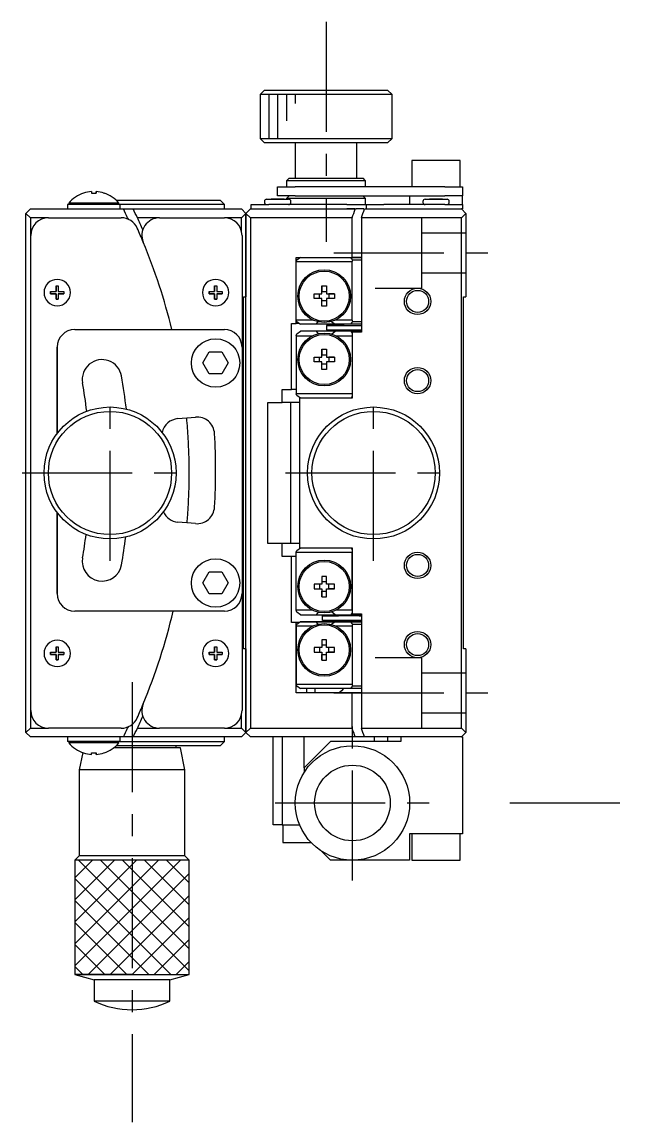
# Model space of a CAD drawing. Extents: x -45 to 398, y -17 to 264.
# Drawn here: x 223 to 291.3, y 78.6 to 203.6 of the extents above; entities that cross this region are included whole.
import ezdxf

# ---------------------------------------------------------------- set-up
doc = ezdxf.new("R2010")
doc.units = 0
doc.header["$LTSCALE"] = 10
doc.linetypes.add('CENTER', pattern=[2, 1.25, -0.25, 0.25, -0.25])
doc.linetypes.add('DASHED', pattern=[3.5, 2, -1.5])
doc.layers.get('0').update_dxf_attribs({"linetype": 'CONTINUOUS'})
doc.layers.add('CENTER', color=1, linetype='CENTER')

msp = doc.modelspace()

# ---------------------------------------------------------------- linework, layer by layer
at = {"color": 7, "linetype": 'CONTINUOUS'}
for p, q in [((250.591436, 195.893481), (250.091436, 195.393481)), ((265.091436, 195.393481), (250.091436, 195.393481)), ((250.091436, 195.393481), (250.091436, 190.393481)), ((250.591436, 195.893481), (264.591436, 195.893481)), ((265.091436, 195.393481), (264.591436, 195.893481)), ((265.091436, 190.393481), (265.091436, 195.393481)), ((250.091436, 190.393481), (265.091436, 190.393481)), ((250.091436, 190.393481), (250.591436, 189.893481)), ((264.591436, 189.893481), (265.091436, 190.393481)), ((264.591436, 189.893481), (250.591436, 189.893481)), ((254.091436, 189.893481), (254.091436, 185.893481)), ((261.091436, 185.893481), (261.091436, 189.893481)), ((272.841436, 187.893481), (267.341436, 187.893481)), ((267.341436, 187.893481), (267.341436, 184.893481)), ((272.841436, 184.893481), (272.841436, 187.893481)), ((253.391436, 185.893481), (253.091436, 185.593481)), ((262.091436, 185.593481), (253.091436, 185.593481)), ((253.091436, 185.593481), (253.091436, 184.893481)), ((253.391436, 185.893481), (261.791436, 185.893481)), ((262.091436, 185.593481), (261.791436, 185.893481)), ((262.091436, 184.893481), (262.091436, 185.593481)), ((230.042282, 184.20722), (230.046328, 184.198923)), ((230.042282, 184.20722), (230.046328, 184.198923)), ((230.941436, 184.375165), (230.941436, 184.198923)), ((230.941436, 184.198923), (231.461436, 184.198923)), ((231.461436, 184.198923), (231.461436, 184.375165)), ((231.461436, 184.375165), (231.461436, 184.198923)), ((232.356544, 184.198923), (232.36059, 184.20722)), ((232.356544, 184.198923), (232.36059, 184.20722)), ((252.091436, 183.893481), (252.091436, 184.893481)), ((252.091436, 184.893481), (254.091436, 184.893481)), ((254.091436, 183.893481), (252.091436, 183.893481)), ((253.391436, 183.893481), (253.091436, 183.593481)), ((271.091436, 184.893481), (254.091436, 184.893481)), ((254.091436, 183.893481), (271.091436, 183.893481)), ((262.091436, 183.593481), (261.791436, 183.893481)), ((267.091436, 183.893481), (267.091436, 182.893481)), ((271.091436, 184.893481), (273.091436, 184.893481)), ((273.091436, 183.893481), (271.091436, 183.893481)), ((273.091436, 184.893481), (273.091436, 183.893481)), ((273.091436, 182.893481), (273.091436, 183.893481)), ((234.201436, 182.893481), (228.201436, 182.893481)), ((228.351436, 182.893481), (228.201436, 182.893481)), ((228.201436, 182.893481), (228.201436, 182.393481)), ((228.351436, 183.053036), (228.351436, 182.893481)), ((234.051436, 183.053036), (228.351436, 183.053036)), ((233.731258, 183.393481), (245.541436, 183.393481)), ((234.051436, 182.893481), (234.051436, 183.053036)), ((234.201436, 182.893481), (234.051436, 182.893481)), ((234.201436, 182.393481), (234.201436, 182.893481)), ((246.041436, 182.893481), (234.201436, 182.893481)), ((246.041436, 182.893481), (245.541436, 183.393481)), ((246.041436, 182.393481), (246.041436, 182.893481)), ((249.091436, 182.393481), (249.091436, 182.893481)), ((249.091436, 182.893481), (251.091436, 182.893481)), ((250.591436, 183.243481), (250.591436, 183.143481)), ((250.841436, 183.493481), (253.341436, 183.493481)), ((250.841436, 183.493481), (251.966436, 183.493481)), ((251.291436, 182.893481), (251.091436, 182.893481)), ((252.891436, 182.893481), (251.291436, 182.893481)), ((251.341436, 183.493481), (251.966436, 183.493481)), ((251.966436, 183.493481), (251.341436, 183.493481)), ((251.966436, 183.493481), (252.091436, 183.493481)), ((251.966436, 183.493481), (252.216436, 183.493481)), ((252.216436, 183.493481), (251.966436, 183.493481)), ((252.091436, 183.493481), (252.216436, 183.493481)), ((252.216436, 183.493481), (253.341436, 183.493481)), ((252.841436, 183.493481), (252.216436, 183.493481)), ((252.216436, 183.493481), (252.841436, 183.493481)), ((259.969963, 182.893481), (252.891436, 182.893481)), ((262.091436, 183.593481), (253.091436, 183.593481)), ((253.091436, 183.593481), (253.091436, 183.493481)), ((253.591436, 183.143481), (253.591436, 183.243481)), ((259.969963, 182.893481), (261.878881, 182.893481)), ((261.878881, 182.893481), (262.152189, 182.893481)), ((262.091436, 182.893481), (262.091436, 183.593481)), ((262.152189, 182.893481), (264.152189, 182.893481)), ((262.152189, 182.893481), (262.152189, 182.393481)), ((269.291436, 182.893481), (264.152189, 182.893481)), ((268.591436, 183.243481), (268.591436, 183.143481)), ((268.841436, 183.493481), (271.341436, 183.493481)), ((268.841436, 183.493481), (269.966436, 183.493481)), ((270.891436, 182.893481), (269.291436, 182.893481)), ((269.341436, 183.493481), (269.966436, 183.493481)), ((269.966436, 183.493481), (269.341436, 183.493481)), ((269.966436, 183.493481), (270.091436, 183.493481)), ((269.966436, 183.493481), (270.216436, 183.493481)), ((270.216436, 183.493481), (269.966436, 183.493481)), ((270.091436, 183.493481), (270.216436, 183.493481)), ((270.216436, 183.493481), (271.341436, 183.493481)), ((270.841436, 183.493481), (270.216436, 183.493481)), ((270.216436, 183.493481), (270.841436, 183.493481)), ((271.091436, 182.893481), (270.891436, 182.893481)), ((271.091436, 182.893481), (273.091436, 182.893481)), ((271.591436, 183.143481), (271.591436, 183.243481)), ((273.091436, 182.893481), (273.091436, 182.393481)), ((223.491436, 181.893481), (223.991436, 182.393481)), ((223.491436, 122.893481), (223.491436, 181.893481)), ((223.991436, 181.393481), (223.491436, 181.893481)), ((223.991436, 182.393481), (234.566021, 182.393481)), ((223.991436, 181.393481), (223.991436, 123.393481)), ((226.041436, 181.393481), (223.991436, 181.393481)), ((226.041436, 181.393481), (234.313551, 181.393481)), ((234.566021, 182.393481), (235.678382, 182.393481)), ((235.678382, 182.393481), (247.991436, 182.393481)), ((238.666316, 181.393481), (236.151339, 181.393481)), ((238.666316, 181.393481), (246.041436, 181.393481)), ((247.991436, 181.393481), (246.041436, 181.393481)), ((247.991436, 182.393481), (248.491436, 181.893481)), ((248.491436, 181.893481), (247.991436, 181.393481)), ((247.991436, 179.83789), (247.991436, 181.393481)), ((248.491436, 181.893481), (248.991436, 182.393481)), ((248.491436, 181.893481), (248.491436, 172.393481)), ((248.491436, 172.393481), (248.491436, 181.893481)), ((248.991436, 181.393481), (248.491436, 181.893481)), ((248.991436, 182.393481), (251.091436, 182.393481)), ((248.991436, 181.393481), (248.991436, 123.393481)), ((260.562696, 181.393481), (248.991436, 181.393481)), ((251.091436, 182.393481), (259.969963, 182.393481)), ((251.091436, 182.393481), (259.969963, 182.393481)), ((260.901229, 182.393481), (259.969963, 182.393481)), ((259.969963, 182.393481), (260.901229, 182.393481)), ((260.562696, 176.893481), (260.562696, 181.393481)), ((260.901229, 182.393481), (260.994507, 182.393481)), ((261.878881, 182.393481), (260.994507, 182.393481)), ((261.61984, 181.393481), (261.61984, 168.393481)), ((272.991436, 181.393481), (261.61984, 181.393481)), ((261.954324, 182.393481), (264.152189, 182.393481)), ((264.152189, 182.393481), (271.091436, 182.393481)), ((264.152189, 182.393481), (271.091436, 182.393481)), ((271.091436, 182.393481), (272.991436, 182.393481)), ((272.991436, 182.393481), (273.491436, 181.893481)), ((273.091436, 182.393481), (272.991436, 182.393481)), ((273.491436, 181.893481), (272.991436, 181.393481)), ((272.991436, 123.393481), (272.991436, 181.393481)), ((273.491436, 181.893481), (273.491436, 172.393481)), ((224.041436, 125.393481), (224.041436, 179.393481)), ((248.041436, 179.393481), (248.041436, 166.693481)), ((254.189203, 176.893481), (260.562696, 176.893481)), ((254.189203, 176.393481), (254.189203, 176.893481)), ((260.562696, 176.393481), (254.189203, 176.393481)), ((254.189203, 169.793481), (254.189203, 176.393481)), ((254.189203, 169.793481), (254.189203, 176.393481)), ((254.692854, 176.893481), (254.263364, 176.593481)), ((260.631427, 176.593481), (260.416778, 176.893481)), ((260.562696, 176.893481), (261.61984, 176.893481)), ((261.61984, 176.893481), (260.562696, 176.893481)), ((260.562696, 169.793481), (260.562696, 176.393481)), ((261.61984, 176.593481), (260.631427, 176.593481)), ((226.291436, 173.018481), (226.916436, 173.018481)), ((226.291436, 172.768481), (226.291436, 173.018481)), ((226.291436, 173.018481), (226.291436, 172.768481)), ((226.916436, 172.768481), (226.291436, 172.768481)), ((226.291436, 172.768481), (226.916436, 172.768481)), ((226.916436, 173.643481), (227.166436, 173.643481)), ((226.916436, 173.018481), (226.916436, 173.643481)), ((226.916436, 173.643481), (226.916436, 173.018481)), ((226.916436, 172.143481), (226.916436, 172.768481)), ((226.916436, 172.768481), (226.916436, 172.143481)), ((227.166436, 173.643481), (227.166436, 173.018481)), ((227.166436, 173.018481), (227.791436, 173.018481)), ((227.791436, 172.768481), (227.166436, 172.768481)), ((227.166436, 172.768481), (227.166436, 172.143481)), ((227.166436, 172.768481), (227.791436, 172.768481)), ((227.791436, 173.018481), (227.791436, 172.768481)), ((244.291436, 173.018481), (244.916436, 173.018481)), ((244.291436, 172.768481), (244.291436, 173.018481)), ((244.291436, 173.018481), (244.291436, 172.768481)), ((244.916436, 172.768481), (244.291436, 172.768481)), ((244.291436, 172.768481), (244.916436, 172.768481)), ((244.916436, 173.643481), (245.166436, 173.643481)), ((244.916436, 173.018481), (244.916436, 173.643481)), ((244.916436, 173.643481), (244.916436, 173.018481)), ((244.916436, 172.143481), (244.916436, 172.768481)), ((244.916436, 172.768481), (244.916436, 172.143481)), ((245.166436, 173.643481), (245.166436, 173.018481)), ((245.166436, 173.018481), (245.791436, 173.018481)), ((245.791436, 172.768481), (245.166436, 172.768481)), ((245.166436, 172.768481), (245.166436, 172.143481)), ((245.166436, 172.768481), (245.791436, 172.768481)), ((245.791436, 173.018481), (245.791436, 172.768481)), ((256.226328, 172.753481), (257.121436, 172.753481)), ((256.226328, 172.233481), (256.226328, 172.753481)), ((256.226328, 172.753481), (256.863035, 172.753481)), ((256.863035, 172.753481), (257.121436, 172.753481)), ((256.863035, 172.233481), (256.863035, 172.753481)), ((257.121436, 173.648589), (257.641436, 173.648589)), ((257.121436, 172.753481), (257.121436, 173.648589)), ((257.121436, 173.648589), (257.121436, 173.011882)), ((257.121436, 172.753481), (257.121436, 173.011882)), ((257.121436, 173.011882), (257.641436, 173.011882)), ((257.641436, 173.648589), (257.641436, 172.753481)), ((257.641436, 172.753481), (258.536544, 172.753481)), ((257.641436, 172.753481), (257.899837, 172.753481)), ((258.536544, 172.753481), (257.899837, 172.753481)), ((257.899837, 172.753481), (257.899837, 172.233481)), ((258.536544, 172.753481), (258.536544, 172.233481)), ((227.166436, 172.143481), (226.916436, 172.143481)), ((226.916436, 172.143481), (227.166436, 172.143481)), ((245.166436, 172.143481), (244.916436, 172.143481)), ((244.916436, 172.143481), (245.166436, 172.143481)), ((248.191436, 172.393481), (248.491436, 172.393481)), ((248.191436, 132.393481), (248.191436, 172.393481)), ((248.491436, 132.393481), (248.491436, 172.393481)), ((257.121436, 172.233481), (256.226328, 172.233481)), ((257.121436, 171.338373), (257.121436, 172.233481)), ((257.121436, 171.97508), (257.121436, 172.233481)), ((257.121436, 171.338373), (257.121436, 171.97508)), ((257.641436, 171.97508), (257.121436, 171.97508)), ((257.641436, 171.338373), (257.121436, 171.338373)), ((257.641436, 172.233481), (257.641436, 171.338373)), ((258.536544, 172.233481), (257.641436, 172.233481)), ((273.191436, 172.393481), (273.491436, 172.393481)), ((273.191436, 132.393481), (273.191436, 172.393481)), ((253.655473, 169.393481), (254.189203, 169.393481)), ((253.655473, 161.893481), (253.655473, 169.393481)), ((254.189203, 169.393481), (254.189203, 169.793481)), ((254.189203, 169.793481), (256.073766, 169.793481)), ((254.559574, 169.393481), (254.189203, 169.393481)), ((254.263364, 169.593481), (254.692854, 169.293481)), ((256.484431, 169.293481), (254.692854, 169.293481)), ((256.484431, 169.293481), (256.684025, 169.57671)), ((258.634417, 169.293481), (256.484431, 169.293481)), ((257.655171, 169.143481), (257.655171, 168.643481)), ((259.502366, 169.143481), (257.655171, 169.143481)), ((257.655171, 169.143481), (261.61984, 169.143481)), ((258.19352, 169.606398), (258.634417, 169.293481)), ((260.416778, 169.293481), (258.634417, 169.293481)), ((258.689106, 169.793481), (260.562696, 169.793481)), ((259.398886, 169.143483), (258.940329, 169.143483)), ((258.940329, 169.143483), (261.61984, 169.143483)), ((259.091436, 169.143483), (259.091436, 169.293481)), ((259.215005, 169.293481), (259.091436, 169.163868)), ((259.091436, 169.143483), (259.484516, 169.143483)), ((259.507385, 169.143481), (259.091436, 169.143481)), ((259.283421, 169.143483), (259.484516, 169.143483)), ((259.484516, 169.143483), (259.283421, 169.143483)), ((259.484516, 169.143483), (259.398886, 169.143483)), ((259.613332, 169.293461), (259.484438, 169.143421)), ((260.416778, 169.293481), (260.631427, 169.593481)), ((261.61984, 169.293481), (260.416778, 169.293481)), ((260.631427, 169.593481), (261.61984, 169.593481)), ((229.041436, 168.693481), (246.041436, 168.693481)), ((254.189203, 167.993481), (254.189203, 161.393481)), ((254.189203, 167.993481), (256.073766, 167.993481)), ((254.263364, 168.193481), (254.692854, 168.493481)), ((256.484431, 168.493481), (254.692854, 168.493481)), ((258.634417, 168.493481), (256.484431, 168.493481)), ((256.484431, 168.493481), (256.684025, 168.210252)), ((257.655171, 168.643481), (261.61984, 168.643481)), ((258.19352, 168.180564), (258.634417, 168.493481)), ((260.416778, 168.493481), (258.634417, 168.493481)), ((258.689106, 167.993481), (260.562696, 167.993481)), ((259.091436, 168.493481), (259.091436, 168.643481)), ((259.474216, 168.643481), (259.623635, 168.493481)), ((260.416778, 168.493481), (260.562742, 168.289558)), ((261.61984, 168.493481), (260.416778, 168.493481)), ((260.562696, 168.393481), (260.562696, 167.993481)), ((261.61984, 168.393481), (260.562696, 168.393481)), ((260.562696, 167.993481), (260.562696, 161.393481)), ((260.562696, 167.993481), (260.562696, 161.393481)), ((227.041436, 156.893481), (227.041436, 166.693481)), ((227.041436, 166.693481), (227.041436, 156.893481)), ((248.041436, 166.693481), (248.041436, 138.693481)), ((257.121436, 166.448589), (257.641436, 166.448589)), ((257.121436, 165.553481), (257.121436, 166.448589)), ((257.121436, 166.448589), (257.121436, 165.811882)), ((257.641436, 166.448589), (257.641436, 165.553481)), ((243.59806, 164.893481), (244.319748, 166.143481)), ((244.319748, 166.143481), (245.763124, 166.143481)), ((245.763124, 166.143481), (246.484812, 164.893481)), ((256.226328, 165.553481), (257.121436, 165.553481)), ((256.226328, 165.033481), (256.226328, 165.553481)), ((256.226328, 165.553481), (256.863035, 165.553481)), ((257.121436, 165.033481), (256.226328, 165.033481)), ((256.863035, 165.553481), (257.121436, 165.553481)), ((256.863035, 165.033481), (256.863035, 165.553481)), ((257.121436, 165.553481), (257.121436, 165.811882)), ((257.121436, 165.811882), (257.641436, 165.811882)), ((257.121436, 164.138373), (257.121436, 165.033481)), ((257.121436, 164.77508), (257.121436, 165.033481)), ((257.641436, 165.553481), (258.536544, 165.553481)), ((257.641436, 165.553481), (257.899837, 165.553481)), ((257.641436, 165.033481), (257.641436, 164.138373)), ((258.536544, 165.033481), (257.641436, 165.033481)), ((258.536544, 165.553481), (257.899837, 165.553481)), ((257.899837, 165.553481), (257.899837, 165.033481)), ((258.536544, 165.553481), (258.536544, 165.033481)), ((244.319748, 163.643481), (243.59806, 164.893481)), ((246.484812, 164.893481), (245.763124, 163.643481)), ((257.121436, 164.138373), (257.121436, 164.77508)), ((257.641436, 164.77508), (257.121436, 164.77508)), ((257.641436, 164.138373), (257.121436, 164.138373)), ((245.763124, 163.643481), (244.319748, 163.643481)), ((252.586689, 161.893481), (253.655473, 161.893481)), ((252.586689, 160.393481), (252.586689, 161.893481)), ((254.189203, 161.893481), (253.655473, 161.893481)), ((260.562696, 161.393481), (254.189203, 161.393481)), ((260.562696, 161.393481), (260.562696, 160.893481)), ((250.980066, 160.393481), (252.586689, 160.393481)), ((250.980066, 144.393481), (250.980066, 160.393481)), ((254.591436, 160.393481), (252.586689, 160.393481)), ((253.591436, 144.393481), (253.591436, 160.393481)), ((254.692854, 160.893481), (254.263364, 161.193481)), ((254.591436, 160.893481), (254.591436, 143.893481)), ((260.562696, 160.893481), (254.591436, 160.893481)), ((260.562742, 161.097403), (260.416778, 160.893481)), ((240.755055, 158.57391), (242.748294, 158.748296)), ((227.041436, 138.693481), (227.041436, 147.893481)), ((227.041436, 147.893481), (227.041436, 138.693481)), ((242.748294, 146.638665), (240.755055, 146.813051)), ((252.586689, 144.393481), (250.980066, 144.393481)), ((252.586689, 142.893481), (252.586689, 144.393481)), ((254.591436, 144.393481), (252.586689, 144.393481)), ((254.263364, 143.593481), (254.692854, 143.893481)), ((254.591436, 143.893481), (260.562696, 143.893481)), ((260.416778, 143.893481), (260.562742, 143.689558)), ((260.562696, 143.893481), (260.562696, 143.393481)), ((253.655473, 142.893481), (252.586689, 142.893481)), ((253.655473, 135.393481), (253.655473, 142.893481)), ((254.189203, 142.893481), (253.655473, 142.893481)), ((254.189203, 143.393481), (260.562696, 143.393481)), ((254.189203, 136.793481), (254.189203, 143.393481)), ((260.562696, 136.793481), (260.562696, 143.393481)), ((260.562696, 143.393481), (260.562696, 136.793481)), ((243.59806, 139.893481), (244.319748, 141.143481)), ((244.319748, 141.143481), (245.763124, 141.143481)), ((245.763124, 141.143481), (246.484812, 139.893481)), ((257.641436, 140.648589), (257.121436, 140.648589)), ((257.121436, 140.648589), (257.121436, 139.753481)), ((257.121436, 140.648589), (257.121436, 140.011882)), ((257.121436, 140.011882), (257.121436, 139.753481)), ((257.641436, 140.011882), (257.121436, 140.011882)), ((257.641436, 139.753481), (257.641436, 140.648589)), ((244.319748, 138.643481), (243.59806, 139.893481)), ((246.484812, 139.893481), (245.763124, 138.643481)), ((257.121436, 139.753481), (256.226328, 139.753481)), ((256.226328, 139.753481), (256.226328, 139.233481)), ((256.226328, 139.233481), (257.121436, 139.233481)), ((256.226328, 139.233481), (256.863035, 139.233481)), ((256.863035, 139.753481), (256.863035, 139.233481)), ((256.863035, 139.233481), (257.121436, 139.233481)), ((257.121436, 139.233481), (257.121436, 138.338373)), ((257.121436, 139.233481), (257.121436, 138.97508)), ((257.121436, 138.338373), (257.121436, 138.97508)), ((257.121436, 138.97508), (257.641436, 138.97508)), ((258.536544, 139.753481), (257.641436, 139.753481)), ((257.641436, 138.338373), (257.641436, 139.233481)), ((257.641436, 139.233481), (258.536544, 139.233481)), ((257.641436, 139.233481), (257.899837, 139.233481)), ((257.899837, 139.233481), (257.899837, 139.753481)), ((258.536544, 139.233481), (257.899837, 139.233481)), ((258.536544, 139.233481), (258.536544, 139.753481)), ((245.763124, 138.643481), (244.319748, 138.643481)), ((248.041436, 138.693481), (248.041436, 125.393481)), ((257.121436, 138.338373), (257.641436, 138.338373)), ((246.041436, 136.693481), (229.041436, 136.693481)), ((256.073766, 136.793481), (254.189203, 136.793481)), ((254.692854, 136.293481), (254.263364, 136.593481)), ((254.692854, 136.293481), (256.484431, 136.293481)), ((256.684025, 136.57671), (256.484431, 136.293481)), ((256.484431, 136.293481), (258.634417, 136.293481)), ((258.634417, 136.293481), (258.19352, 136.606398)), ((258.634417, 136.293481), (260.416778, 136.293481)), ((260.562696, 136.793481), (258.689106, 136.793481)), ((259.089918, 136.293438), (258.992496, 136.14346)), ((260.562742, 136.497403), (260.416778, 136.293481)), ((260.416778, 136.293481), (261.61984, 136.293481)), ((260.562696, 136.793481), (260.562696, 136.393481)), ((260.562696, 136.393481), (261.61984, 136.393481)), ((261.358589, 136.143481), (261.215583, 136.293481)), ((261.61984, 136.393481), (261.61984, 123.393481)), ((254.189203, 135.393481), (253.655473, 135.393481)), ((254.189203, 134.993481), (254.189203, 135.393481)), ((254.559574, 135.393481), (254.189203, 135.393481)), ((254.692854, 135.493481), (254.263364, 135.193481)), ((254.692854, 135.493481), (256.484431, 135.493481)), ((258.634417, 135.493481), (254.692854, 135.493481)), ((256.684025, 135.210252), (256.484431, 135.493481)), ((256.484431, 135.493481), (258.662373, 135.493481)), ((257.194852, 135.643481), (257.194852, 136.143481)), ((261.61984, 136.143481), (257.194852, 136.143481)), ((257.194852, 136.143481), (259.001109, 136.143481)), ((261.61984, 135.643481), (257.194852, 135.643481)), ((258.634417, 135.493481), (258.19352, 135.180564)), ((261.422766, 136.143481), (258.50286, 136.143481)), ((258.50286, 136.143481), (258.992598, 136.143481)), ((258.634417, 135.493481), (260.416778, 135.493481)), ((261.368401, 135.493481), (258.634417, 135.493481)), ((259.071999, 135.643481), (259.215005, 135.493481)), ((259.091436, 135.493481), (259.091436, 135.623093)), ((260.631427, 135.193481), (260.416778, 135.493481)), ((260.416778, 135.493481), (261.61984, 135.493481)), ((261.61984, 135.193481), (260.631427, 135.193481)), ((261.340674, 135.493524), (261.438094, 135.6435)), ((261.61984, 136.143481), (261.358589, 136.143481)), ((261.358589, 136.143481), (261.61984, 136.143481)), ((261.61984, 135.493481), (261.368401, 135.493481)), ((261.61984, 136.143481), (261.422766, 136.143481)), ((254.189203, 134.993481), (254.189203, 128.393481)), ((254.189203, 128.393481), (254.189203, 134.993481)), ((256.073766, 134.993481), (254.189203, 134.993481)), ((260.562696, 134.993481), (258.689106, 134.993481)), ((260.562696, 134.993481), (260.562696, 128.393481)), ((226.916436, 132.643481), (227.166436, 132.643481)), ((226.916436, 132.018481), (226.916436, 132.643481)), ((226.916436, 132.643481), (226.916436, 132.018481)), ((227.166436, 132.643481), (227.166436, 132.018481)), ((244.916436, 132.643481), (245.166436, 132.643481)), ((244.916436, 132.018481), (244.916436, 132.643481)), ((244.916436, 132.643481), (244.916436, 132.018481)), ((245.166436, 132.643481), (245.166436, 132.018481)), ((257.121436, 132.553481), (256.226328, 132.553481)), ((256.226328, 132.553481), (256.226328, 132.033481)), ((256.863035, 132.553481), (256.863035, 132.033481)), ((257.641436, 133.448589), (257.121436, 133.448589)), ((257.121436, 133.448589), (257.121436, 132.553481)), ((257.121436, 133.448589), (257.121436, 132.811882)), ((257.121436, 132.811882), (257.121436, 132.553481)), ((257.641436, 132.811882), (257.121436, 132.811882)), ((257.641436, 132.553481), (257.641436, 133.448589)), ((258.536544, 132.553481), (257.641436, 132.553481)), ((257.899837, 132.033481), (257.899837, 132.553481)), ((258.536544, 132.033481), (258.536544, 132.553481)), ((226.291436, 132.018481), (226.916436, 132.018481)), ((226.291436, 131.768481), (226.291436, 132.018481)), ((226.291436, 132.018481), (226.291436, 131.768481)), ((226.916436, 131.768481), (226.291436, 131.768481)), ((226.291436, 131.768481), (226.916436, 131.768481)), ((226.916436, 131.143481), (226.916436, 131.768481)), ((226.916436, 131.768481), (226.916436, 131.143481)), ((227.166436, 132.018481), (227.791436, 132.018481)), ((227.791436, 131.768481), (227.166436, 131.768481)), ((227.166436, 131.768481), (227.166436, 131.143481)), ((227.166436, 131.768481), (227.791436, 131.768481)), ((227.791436, 132.018481), (227.791436, 131.768481)), ((244.291436, 132.018481), (244.916436, 132.018481)), ((244.291436, 131.768481), (244.291436, 132.018481)), ((244.291436, 132.018481), (244.291436, 131.768481)), ((244.916436, 131.768481), (244.291436, 131.768481)), ((244.291436, 131.768481), (244.916436, 131.768481)), ((244.916436, 131.143481), (244.916436, 131.768481)), ((244.916436, 131.768481), (244.916436, 131.143481)), ((245.166436, 132.018481), (245.791436, 132.018481)), ((245.791436, 131.768481), (245.166436, 131.768481)), ((245.166436, 131.768481), (245.166436, 131.143481)), ((245.166436, 131.768481), (245.791436, 131.768481)), ((245.791436, 132.018481), (245.791436, 131.768481)), ((248.491436, 132.393481), (248.191436, 132.393481)), ((248.491436, 132.393481), (248.491436, 122.893481)), ((248.491436, 122.893481), (248.491436, 132.393481)), ((256.226328, 132.033481), (257.121436, 132.033481)), ((256.226328, 132.033481), (256.863035, 132.033481)), ((256.863035, 132.033481), (257.121436, 132.033481)), ((257.121436, 132.033481), (257.121436, 131.138373)), ((257.121436, 132.033481), (257.121436, 131.77508)), ((257.121436, 131.138373), (257.121436, 131.77508)), ((257.121436, 131.77508), (257.641436, 131.77508)), ((257.641436, 131.138373), (257.641436, 132.033481)), ((257.641436, 132.033481), (258.536544, 132.033481)), ((257.641436, 132.033481), (257.899837, 132.033481)), ((258.536544, 132.033481), (257.899837, 132.033481)), ((273.491436, 132.393481), (273.191436, 132.393481)), ((273.491436, 132.393481), (273.491436, 122.893481)), ((227.166436, 131.143481), (226.916436, 131.143481)), ((226.916436, 131.143481), (227.166436, 131.143481)), ((245.166436, 131.143481), (244.916436, 131.143481)), ((244.916436, 131.143481), (245.166436, 131.143481)), ((257.121436, 131.138373), (257.641436, 131.138373)), ((254.189203, 128.393481), (260.562696, 128.393481)), ((254.189203, 127.393481), (254.189203, 128.393481)), ((254.263364, 128.193481), (254.692854, 127.893481)), ((260.416778, 127.893481), (254.692854, 127.893481)), ((255.383298, 127.893607), (255.35804, 127.393481)), ((256.36086, 127.393481), (256.338934, 127.893483)), ((259.341436, 127.643481), (259.091436, 127.393481)), ((259.591436, 127.893481), (259.341436, 127.643481)), ((260.416778, 127.893481), (260.631427, 128.193481)), ((261.61984, 127.893481), (260.416778, 127.893481)), ((260.631427, 128.193481), (261.61984, 128.193481)), ((261.61984, 127.865076), (261.591436, 127.893481)), ((260.562696, 127.393481), (254.189203, 127.393481)), ((260.562696, 123.393481), (260.562696, 127.393481)), ((261.61984, 127.393481), (260.562696, 127.393481)), ((247.991436, 123.393481), (247.991436, 124.949071)), ((223.491436, 122.893481), (223.991436, 123.393481)), ((223.991436, 122.393481), (223.491436, 122.893481)), ((223.991436, 123.393481), (226.041436, 123.393481)), ((234.313551, 123.393481), (226.041436, 123.393481)), ((236.151339, 123.393481), (238.666316, 123.393481)), ((246.041436, 123.393481), (238.666316, 123.393481)), ((246.041436, 123.393481), (247.991436, 123.393481)), ((247.991436, 123.393481), (248.491436, 122.893481)), ((248.491436, 122.893481), (247.991436, 122.393481)), ((248.491436, 122.893481), (248.991436, 123.393481)), ((248.991436, 122.393481), (248.491436, 122.893481)), ((248.991436, 123.393481), (260.562696, 123.393481)), ((261.61984, 123.393481), (272.991436, 123.393481)), ((272.991436, 123.393481), (273.491436, 122.893481)), ((273.491436, 122.893481), (272.991436, 122.393481)), ((234.566021, 122.393481), (223.991436, 122.393481)), ((228.201436, 122.393481), (228.201436, 121.893481)), ((228.351436, 121.893481), (228.201436, 121.893481)), ((234.201436, 121.893481), (228.201436, 121.893481)), ((228.351436, 121.893481), (228.351436, 121.733926)), ((234.051436, 121.733926), (228.351436, 121.733926)), ((245.541436, 121.393481), (233.731258, 121.393481)), ((234.201436, 121.893481), (234.051436, 121.893481)), ((234.051436, 121.733926), (234.051436, 121.893481)), ((234.201436, 121.893481), (234.201436, 122.393481)), ((234.201436, 121.893481), (246.041436, 121.893481)), ((235.678382, 122.393481), (234.566021, 122.393481)), ((247.991436, 122.393481), (235.678382, 122.393481)), ((240.541436, 121.143481), (240.541436, 121.393481)), ((245.541436, 121.393481), (246.041436, 121.893481)), ((246.041436, 121.893481), (246.041436, 122.393481)), ((260.901229, 122.393481), (248.991436, 122.393481)), ((251.591436, 112.393481), (251.591436, 122.393481)), ((252.591436, 122.393481), (252.591436, 112.393481)), ((258.091436, 121.893481), (255.091436, 118.893481)), ((255.099158, 118.901203), (255.099158, 122.393481)), ((266.091436, 121.893481), (258.091436, 121.893481)), ((261.954324, 122.393481), (260.901229, 122.393481)), ((272.991436, 122.393481), (261.954324, 122.393481)), ((263.091436, 121.893481), (263.091436, 122.393481)), ((264.591436, 122.393481), (264.591436, 121.893481)), ((266.091436, 122.393481), (266.091436, 121.893481)), ((272.991436, 122.393481), (273.091436, 122.393481)), ((273.091436, 122.393481), (273.091436, 111.393481)), ((229.936059, 120.616582), (229.54144, 118.643482)), ((230.042282, 120.579742), (230.046328, 120.588038)), ((230.042282, 120.579742), (230.046328, 120.588038)), ((230.941436, 120.588038), (231.461436, 120.588038)), ((230.941436, 120.411796), (230.941436, 120.588038)), ((231.461436, 120.588038), (231.461436, 120.411796)), ((231.461436, 120.411796), (231.461436, 120.588038)), ((232.356544, 120.588038), (232.36059, 120.579742)), ((232.356544, 120.588038), (232.36059, 120.579742)), ((235.541075, 121.143481), (233.434707, 121.143481)), ((241.041433, 121.143481), (235.541075, 121.143481)), ((241.541432, 118.643482), (241.041433, 121.143481)), ((255.091436, 118.893481), (255.091436, 118.35758)), ((235.541042, 118.643482), (229.54144, 118.643482)), ((229.54144, 118.643482), (229.54144, 108.893477)), ((241.541432, 118.643482), (235.541042, 118.643482)), ((241.541432, 108.893477), (241.541432, 118.643482)), ((252.591436, 112.393481), (251.591436, 112.393481)), ((252.591436, 112.393481), (254.591437, 112.393481)), ((252.691436, 112.393481), (252.691436, 110.393481)), ((255.091436, 111.429381), (255.091436, 111.393481)), ((255.091436, 111.393481), (255.156025, 111.328892)), ((273.091436, 111.393481), (267.091436, 111.393481)), ((267.091436, 111.393481), (267.091436, 108.393481)), ((267.341436, 111.393481), (267.341436, 108.393481)), ((272.841436, 108.393481), (272.841436, 111.393481)), ((252.691436, 110.393481), (255.901022, 110.393481)), ((229.54144, 108.893477), (229.041437, 108.393475)), ((235.541042, 108.893477), (229.54144, 108.893477)), ((241.541432, 108.893477), (235.541042, 108.893477)), ((242.041435, 108.393475), (241.541432, 108.893477)), ((257.026847, 109.45807), (258.091436, 108.393481)), ((235.541009, 108.393475), (229.041437, 108.393475)), ((242.041435, 108.393475), (229.041437, 108.393475)), ((229.041437, 108.393475), (229.041437, 95.393474)), ((242.041435, 95.393474), (242.041435, 108.393475)), ((260.591436, 108.393481), (258.091436, 108.393481)), ((267.091436, 108.393481), (260.591436, 108.393481)), ((267.341436, 108.393481), (272.841436, 108.393481)), ((235.541009, 95.393474), (229.041437, 95.393474)), ((229.041437, 95.393474), (231.241436, 94.803986)), ((229.041437, 95.393474), (242.041435, 95.393474)), ((239.841436, 94.803986), (242.041435, 95.393474)), ((235.541154, 94.803986), (231.241436, 94.803986)), ((231.241436, 94.803986), (231.241436, 92.393475)), ((239.841436, 94.803986), (235.541154, 94.803986)), ((239.841436, 92.393475), (239.841436, 94.803986)), ((235.541154, 92.393475), (231.241436, 92.393475)), ((239.841436, 92.393475), (235.541154, 92.393475))]:
    msp.add_line(p, q, dxfattribs=at)
at = {"color": 3, "linetype": 'CONTINUOUS'}
for p, q in [((251.091436, 195.393481), (251.091436, 190.393481)), ((252.091436, 195.393481), (252.091436, 190.393481)), ((253.091436, 195.393481), (253.091436, 192.393481)), ((254.091436, 195.393481), (254.091436, 194.393481)), ((229.041437, 106.389396), (231.045516, 108.393475)), ((229.471612, 108.393475), (231.508564, 106.356523)), ((231.508564, 106.356523), (233.545516, 108.393475)), ((231.971612, 108.393475), (234.008564, 106.356523)), ((234.008564, 106.356523), (236.045516, 108.393475)), ((234.471612, 108.393475), (236.508564, 106.356523)), ((236.508564, 106.356523), (238.545516, 108.393475)), ((236.971612, 108.393475), (239.008564, 106.356523)), ((239.008564, 106.356523), (241.045516, 108.393475)), ((239.471612, 108.393475), (241.508564, 106.356523)), ((241.971612, 108.393475), (242.041435, 108.323652)), ((229.041437, 103.889396), (231.508564, 106.356523)), ((229.041437, 101.389396), (234.008564, 106.356523)), ((229.041437, 98.889396), (236.508564, 106.356523)), ((229.041437, 96.389396), (239.008564, 106.356523)), ((229.041437, 106.32365), (239.971613, 95.393474)), ((230.545515, 95.393474), (241.508564, 106.356523)), ((231.508564, 106.356523), (242.041435, 95.823652)), ((234.008564, 106.356523), (242.041435, 98.323652)), ((236.508564, 106.356523), (242.041435, 100.823652)), ((239.008564, 106.356523), (242.041435, 103.323652)), ((241.508564, 106.356523), (242.041435, 106.889394)), ((241.508564, 106.356523), (242.041435, 105.823652)), ((229.041437, 103.82365), (237.471613, 95.393474)), ((233.045515, 95.393474), (242.041435, 104.389394)), ((229.041437, 101.32365), (234.971613, 95.393474)), ((235.545515, 95.393474), (242.041435, 101.889394)), ((229.041437, 98.82365), (232.471613, 95.393474)), ((238.045515, 95.393474), (242.041435, 99.389394)), ((229.041437, 96.32365), (229.971613, 95.393474)), ((240.545515, 95.393474), (242.041435, 96.889394))]:
    msp.add_line(p, q, dxfattribs=at)
at = {"color": 3, "linetype": 'DASHED'}
for p, q in [((268.491436, 173.393481), (268.491436, 181.393481)), ((273.491436, 179.643481), (268.491436, 179.643481)), ((268.491436, 175.143481), (273.491436, 175.143481)), ((263.168173, 173.393481), (268.491436, 173.393481)), ((268.491436, 131.393481), (263.168204, 131.393481)), ((268.491436, 123.393481), (268.491436, 131.393481)), ((273.491436, 129.643481), (268.491436, 129.643481)), ((268.491436, 125.143481), (273.491436, 125.143481))]:
    msp.add_line(p, q, dxfattribs=at)
at = {"color": 7, "linetype": 'CONTINUOUS'}
for centre, radius in [((257.381436, 172.493481), 3), ((257.381436, 172.493481), 2.85), ((267.991436, 171.893481), 1.25), ((245.041436, 164.893481), 2.75), ((257.381436, 165.293481), 3), ((257.381436, 165.293481), 2.85), ((267.991436, 162.893481), 1.25), ((233.041436, 152.393481), 7.5), ((233.041436, 152.393481), 7), ((262.991436, 152.393481), 7.5), ((262.991436, 152.393481), 7), ((245.041436, 139.893481), 2.75), ((267.991436, 141.893481), 1.25), ((257.381436, 139.493481), 3), ((257.381436, 139.493481), 2.85), ((257.381436, 132.293481), 3), ((257.381436, 132.293481), 2.85), ((267.991436, 132.893481), 1.25), ((260.591436, 114.893481), 6.499999), ((260.591436, 114.893481), 4.3)]:
    msp.add_circle(centre, radius, dxfattribs=at)
at = {"color": 3, "linetype": 'CONTINUOUS'}
for centre in [(267.991436, 171.893481), (267.991436, 162.893481), (267.991436, 141.893481), (267.991436, 132.893481)]:
    msp.add_circle(centre, 1.5, dxfattribs=at)
at = {"color": 7, "linetype": 'CONTINUOUS'}
for centre, radius, start, end in [((231.201436, 180.693481), 3.7, 108.25731, 140.378165), ((231.201436, 180.693481), 3.690854, 94.039513, 108.238005), ((231.201436, 180.693481), 3.690854, 71.761995, 85.960487), ((231.201436, 180.693481), 3.7, 39.621835, 71.74269), ((250.841436, 183.243481), 0.25, 90, 180), ((250.841436, 183.143481), 0.25, 180, 270), ((253.341436, 183.243481), 0.25, 0, 90), ((253.341436, 183.143481), 0.25, 270, 0), ((268.841436, 183.243481), 0.25, 90, 180), ((268.841436, 183.143481), 0.25, 180, 270), ((271.341436, 183.243481), 0.25, 0, 90), ((271.341436, 183.143481), 0.25, 270, 0), ((226.041436, 179.393481), 2, 90, 180), ((234.313551, 179.393481), 2, 23.95475, 90), ((173.541436, 152.393481), 68, 25.243782, 26.178969), ((173.541436, 152.393481), 68, 25.081905, 25.243782), ((173.541436, 152.393481), 69, 24.852889, 25.771462), ((173.541436, 152.393481), 69, 23.605063, 24.852889), ((238.666316, 179.393481), 2, 90, 202.518314), ((246.041436, 179.393481), 2, 0, 90), ((173.591436, 211.393481), 92, 340.968559, 341.626062), ((173.591436, 211.393481), 93, 341.180937, 341.830574), ((173.541436, 152.393481), 68.5, 22.518314, 23.95475), ((173.541436, 152.393481), 68.5, 13.765945, 22.518314), ((173.541436, 152.393481), 68.5, 13.765945, 22.518314), ((173.591436, 206.393481), 86, 339.58379, 339.725902), ((173.591436, 206.393481), 92, 340.968559, 341.100265), ((227.041436, 172.893481), 1.5, 90, 0), ((227.041436, 172.893481), 1.5, 0, 90), ((245.041436, 172.893481), 1.5, 90, 0), ((245.041436, 172.893481), 1.5, 0, 90), ((173.591436, 139.793481), 86, 20.274098, 20.41621), ((173.591436, 139.793481), 92, 18.899735, 19.031441), ((229.041436, 166.693481), 2, 90, 180), ((246.041436, 166.693481), 2, 0, 90), ((173.591436, 197.993481), 86, 339.58379, 339.725902), ((232.137497, 163.025547), 2.25, 10, 190), ((173.541436, 152.693481), 57.25, 6.73882, 10), ((173.541436, 152.693481), 61.75, 6.478047, 10), ((173.591436, 131.393481), 86, 20.274098, 20.41621), ((242.922606, 156.755907), 2, 3.350973, 95), ((240.929366, 156.581521), 2, 95, 168.325349), ((173.541436, 152.393481), 68.5, 5, 5.249976), ((173.541436, 152.393481), 68.5, 5, 5.249976), ((173.541436, 152.393481), 68.5, 4, 5), ((173.541436, 152.393481), 68.5, 4, 5), ((173.541436, 152.393481), 68.5, 3, 4), ((173.541436, 152.393481), 68.5, 3, 4), ((173.541436, 152.693481), 71.5, 356.649027, 3.350973), ((173.541436, 152.393481), 68.5, 2, 3), ((173.541436, 152.393481), 68.5, 2, 3), ((173.541436, 152.393481), 68.5, 1, 2), ((173.541436, 152.393481), 68.5, 1, 2), ((173.541436, 152.393481), 68.5, 0, 1), ((173.541436, 152.393481), 68.5, 0, 1), ((173.541436, 152.393481), 68.5, 359, 0), ((173.541436, 152.393481), 68.5, 359, 0), ((173.541436, 152.393481), 68.5, 357, 358), ((173.541436, 152.393481), 68.5, 357, 358), ((173.541436, 152.393481), 68.5, 358, 359), ((173.541436, 152.393481), 68.5, 358, 359), ((173.541436, 152.393481), 68.5, 356, 357), ((173.541436, 152.393481), 68.5, 356, 357), ((240.929366, 148.80544), 2, 204.314825, 265), ((173.541436, 152.393481), 68.5, 355.249976, 356), ((173.541436, 152.393481), 68.5, 355.249976, 356), ((242.922606, 148.631055), 2, 265, 356.649027), ((173.541436, 152.693481), 57.25, 350, 352.683413), ((173.541436, 152.693481), 61.75, 350, 352.944185), ((232.137497, 142.361414), 2.25, 170, 350), ((173.591436, 173.393481), 86, 339.58379, 339.725902), ((229.041436, 138.693481), 2, 180, 270), ((246.041436, 138.693481), 2, 270, 0), ((173.541436, 152.393481), 68.5, 337.481686, 346.750195), ((173.541436, 152.393481), 68.5, 337.481686, 346.750195), ((173.591436, 106.793481), 86, 20.274098, 20.41621), ((173.591436, 164.993481), 86, 339.58379, 339.725902), ((173.591436, 164.993481), 92, 340.968559, 341.100265), ((227.041436, 131.893481), 1.5, 90, 0), ((227.041436, 131.893481), 1.5, 0, 90), ((245.041436, 131.893481), 1.5, 90, 0), ((245.041436, 131.893481), 1.5, 0, 90), ((173.591436, 98.393481), 86, 20.274098, 20.41621), ((173.591436, 98.393481), 92, 18.899735, 19.031441), ((226.041436, 125.393481), 2, 180, 270), ((173.541436, 152.393481), 68.5, 336.04525, 337.481686), ((238.666316, 125.393481), 2, 157.481686, 270), ((246.041436, 125.393481), 2, 270, 0), ((234.313551, 125.393481), 2, 270, 336.04525), ((173.541436, 152.393481), 69, 335.147111, 336.394937), ((173.541436, 152.393481), 68, 333.821031, 334.756218), ((173.541436, 152.393481), 68, 334.756218, 334.918095), ((173.541436, 152.393481), 69, 334.228538, 335.147111), ((173.591436, 93.393481), 92, 18.373938, 19.031441), ((173.591436, 93.393481), 93, 18.169426, 18.819063), ((231.201436, 124.093481), 3.7, 219.621835, 251.74269), ((231.201436, 124.093481), 3.7, 288.25731, 320.378165), ((231.201436, 124.093481), 3.690854, 251.761995, 265.960487), ((231.201436, 124.093481), 3.690854, 274.039513, 288.238005), ((235.541438, 101.138475), 9.745001, 243.816202, 296.183785)]:
    msp.add_arc(centre, radius, start, end, dxfattribs=at)
at = {"layer": 'CENTER', "color": 1, "linetype": 'CENTER'}
for p, q in [((257.591436, 203.643477), (257.591436, 178.643477)), ((258.491436, 177.393481), (278.491436, 177.393481)), ((233.041436, 142.393481), (233.041436, 162.393481)), ((262.991436, 142.393481), (262.991436, 162.393481)), ((223.041436, 152.393481), (243.041436, 152.393481)), ((252.991436, 152.393481), (272.991436, 152.393481)), ((235.541436, 128.643477), (235.541436, 78.643477)), ((258.491436, 127.393481), (278.491436, 127.393481)), ((260.591436, 106.093482), (260.591436, 123.69348)), ((251.791437, 114.893481), (269.391435, 114.893481)), ((278.491436, 114.893481), (355.583254, 114.893481))]:
    msp.add_line(p, q, dxfattribs=at)

doc.saveas('drawing.dxf')
